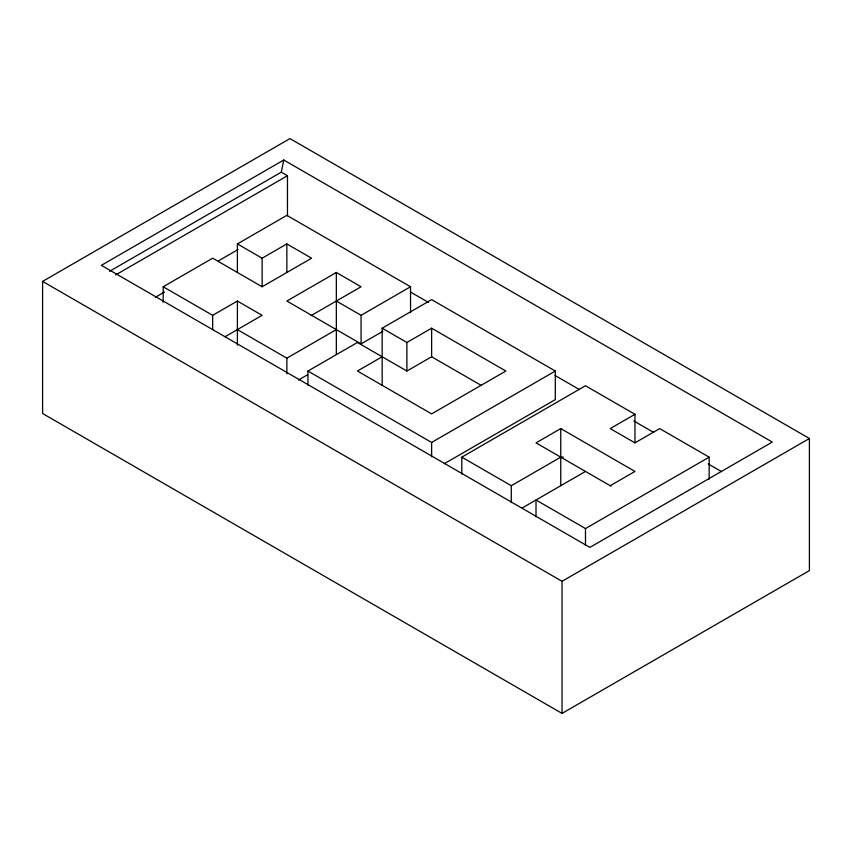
<?xml version="1.0" encoding="UTF-8"?>
<svg xmlns="http://www.w3.org/2000/svg" width="852" height="852" viewBox="0 0 852 852"><rect width="100%" height="100%" fill="white"/><g stroke="black" fill="none" stroke-linecap="round" stroke-linejoin="round"><path stroke-width="1.28" d="M109.588 271.287L281.288 172.168L283.769 160.016L772.295 442.06L589.872 547.389L101.345 265.334L283.769 160.016M42.6 281.405L289.957 138.599L809.4 438.492L809.4 570.595L562.043 713.401L42.6 413.508L42.6 281.405L562.043 581.309L809.4 438.492M115.776 274.855L287.465 175.736L287.465 215.833M163.19 302.343L163.19 286.762L212.659 258.199L262.128 286.762L311.598 258.199L286.858 243.917L262.128 258.199L237.388 243.917L237.388 272.48M237.388 243.917L286.858 215.354L410.536 286.762L410.536 312.727M155.32 297.305L164.511 291.991M218.517 260.808L238.059 249.53M163.19 286.762L212.659 315.325L237.388 301.044L262.128 315.325L225.024 336.742M311.023 315.655L361.067 286.762L336.338 272.48L286.858 301.044L361.067 343.888L382.931 331.268M237.388 329.607L286.858 358.17L336.338 329.607M336.338 301.044L361.067 315.325L410.536 286.762M307.955 385.317L307.955 371.035L357.425 342.483L406.894 371.035L431.634 356.764L481.103 385.317M382.165 385.317L382.165 328.201L431.634 299.638L555.312 371.035L555.312 399.599L444.233 463.733M298.37 380.088L307.572 374.773M382.165 356.754L357.425 371.035L431.634 413.88L505.843 371.035L431.634 328.201L406.894 342.483L382.165 328.201M307.955 371.035L431.634 442.444L555.312 371.035M461.805 474.031L461.805 457.151L585.484 385.754L634.964 414.306L634.964 442.87L659.693 428.588L709.162 457.151L709.162 479.229M610.224 485.715L634.964 471.433L560.754 428.588L536.014 442.87L610.948 486.141M461.805 457.151L511.285 485.715L560.754 457.151L563.353 457.151M634.964 414.306L610.224 428.588L634.964 442.87M522.276 507.93L585.484 471.433M536.014 516.876L536.014 499.996L585.484 528.559L709.162 457.151M281.288 172.168L287.465 175.736M410.696 292.14L428.45 302.396M555.003 375.466L579.435 389.566M633.824 420.973L653.803 432.507M708.204 463.914L721.527 471.603M585.484 528.559L585.484 545.44M562.043 581.309L562.043 713.401M560.754 428.588L560.754 485.715M511.285 485.715L511.285 502.595M431.634 328.201L431.634 356.764M431.634 442.444L431.634 456.725M406.894 342.483L406.894 371.035M361.067 315.325L361.067 343.888M336.338 272.48L336.338 354.272M286.858 243.917L286.858 272.48M286.858 358.17L286.858 373.74M262.128 258.199L262.128 286.762M237.388 301.044L237.388 345.188M212.659 315.325L212.659 329.607"/></g></svg>
